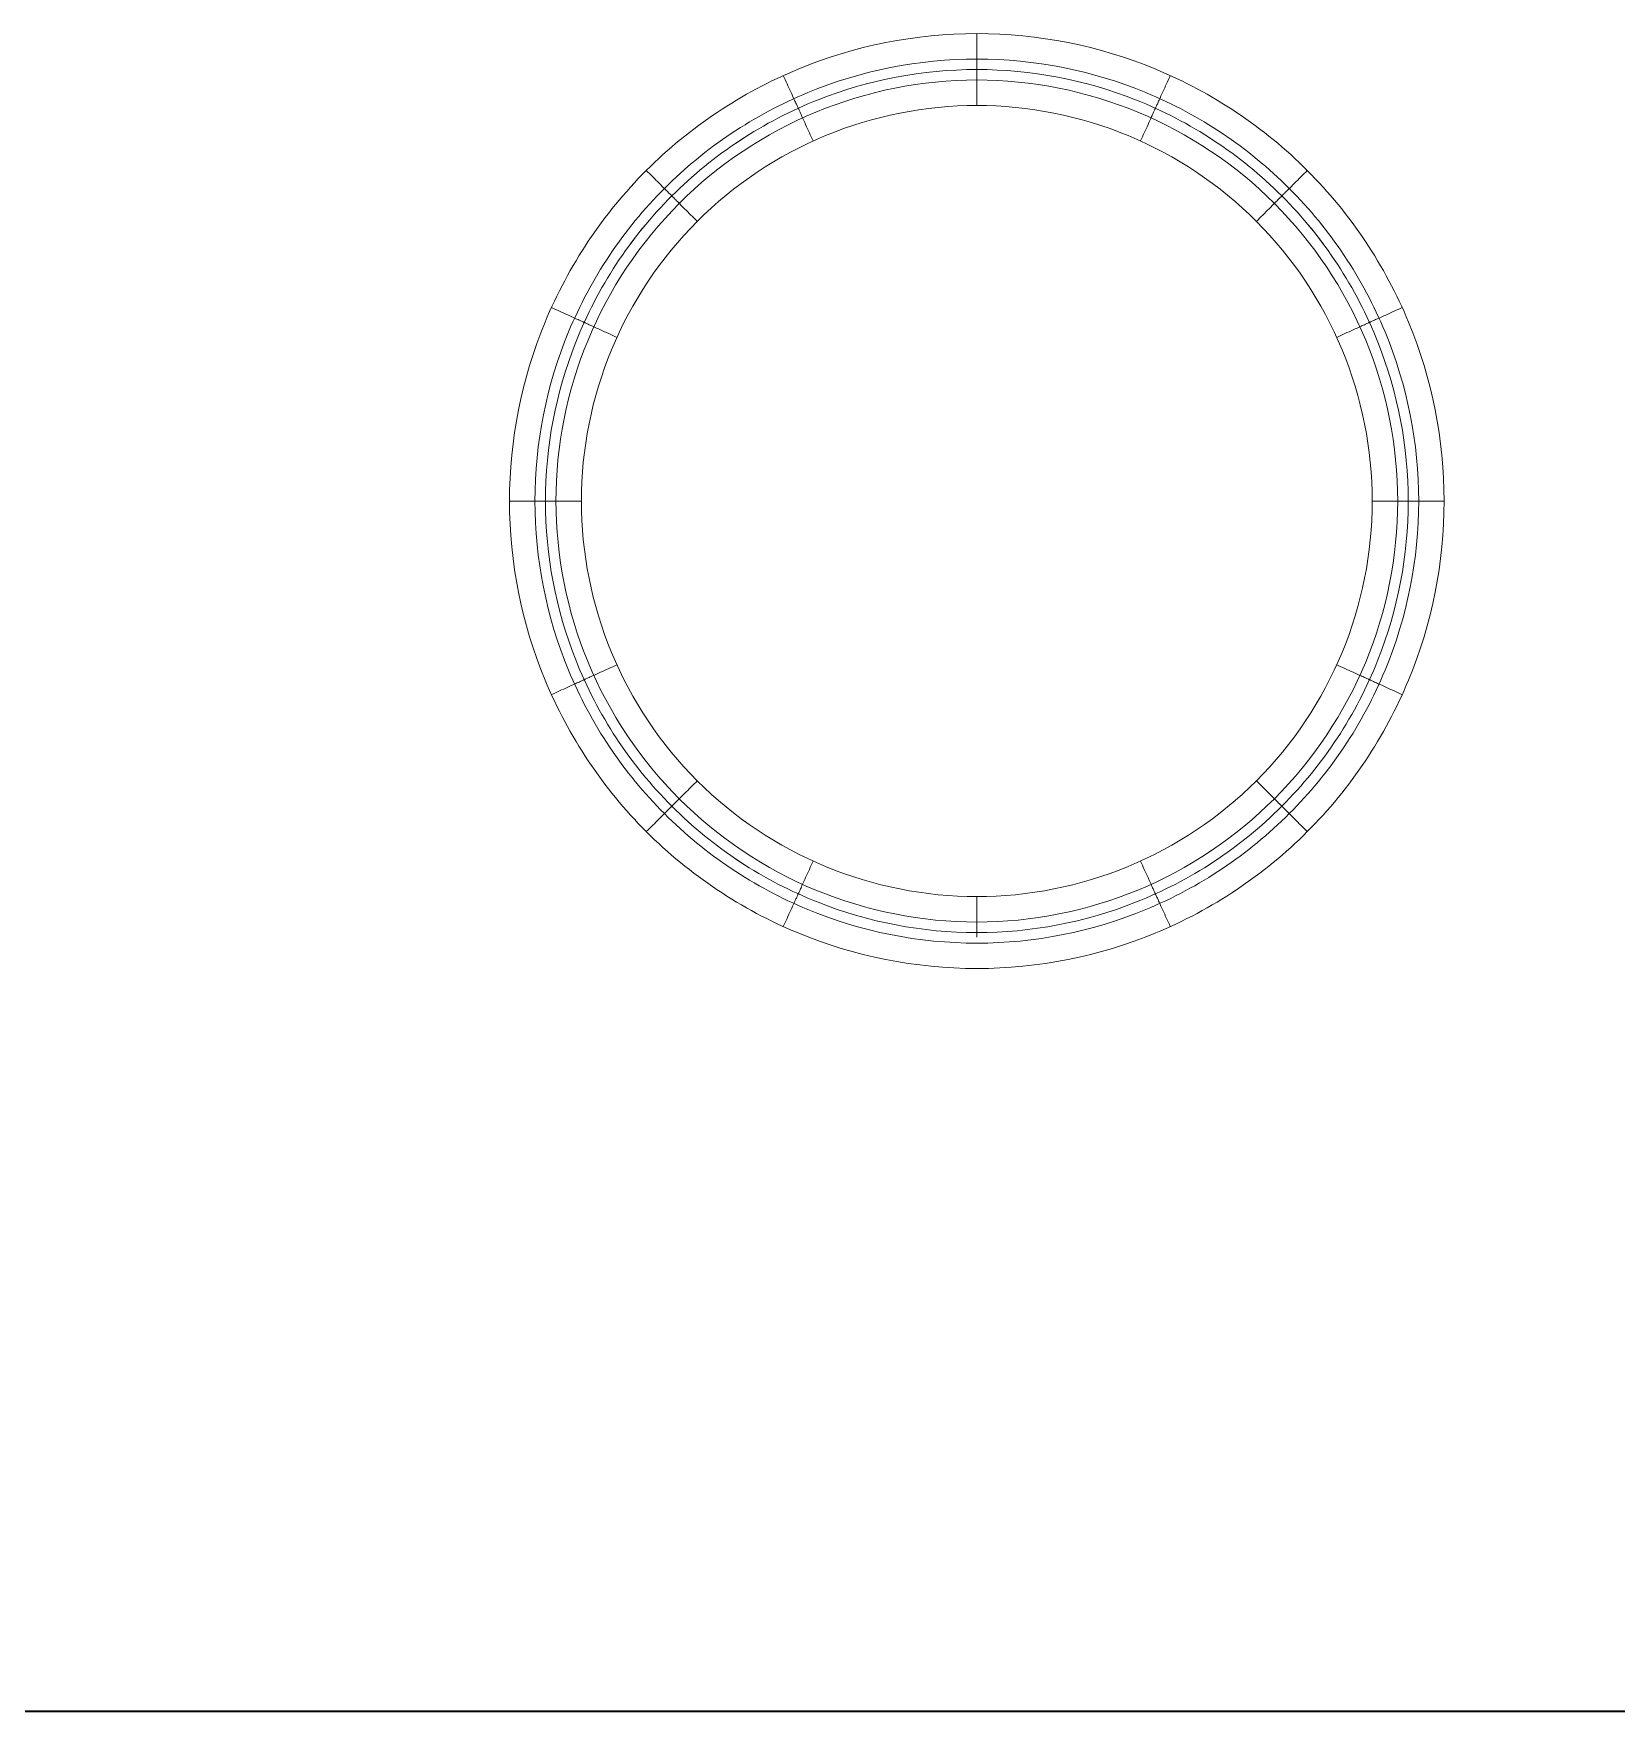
# Model space of a CAD drawing. Header units: inches. Extents: x 25 to 188, y -279 to -12.
# Drawn here: x 66.03 to 78.59, y -228.63 to -215.33 of the extents above; entities that cross this region are included whole.
import ezdxf

# ---------------------------------------------------------------- set-up
doc = ezdxf.new("R2010")
doc.units = ezdxf.units.IN
doc.header["$MEASUREMENT"] = 0
doc.layers.add('back panel', color=7, linetype='Continuous')

# ---------------------------------------------------------------- blocks, each defined once
blk = doc.blocks.new('block 9')
at = {"layer": 'back panel', "color": 7, "lineweight": 35, "true_color": 0xffffff}
blk.add_lwpolyline([(157.866, -228.629), (52.158, -228.629)], dxfattribs=at)
blk = doc.blocks.new('block 10')
at = {"layer": 'back panel', "color": 7, "lineweight": 18, "true_color": 0xffffff}
for points in [[(73.514, -215.33), (73.514, -215.33)], [(73.514, -215.615), (73.514, -215.615)], [(73.514, -215.615), (73.514, -215.615)], [(70.093, -219.036), (70.093, -219.036)], [(70.093, -219.036), (70.093, -219.036)], [(76.934, -219.036), (76.934, -219.036)], [(76.934, -219.036), (76.934, -219.036)], [(73.514, -222.456), (73.514, -222.456)], [(73.514, -222.456), (73.514, -222.456)]]:
    blk.add_lwpolyline(points, dxfattribs=at)
for points, knots in [([(73.514, -222.741), (73.029, -222.741), (72.544, -222.644), (72.096, -222.459), (71.647, -222.274), (71.237, -221.999), (70.893, -221.656), (70.55, -221.313), (70.276, -220.902), (70.09, -220.454), (69.905, -220.006), (69.808, -219.521), (69.808, -219.036), (69.808, -218.551), (69.905, -218.066), (70.09, -217.618), (70.276, -217.169), (70.55, -216.758), (70.893, -216.415), (71.237, -216.072), (71.647, -215.798), (72.096, -215.612), (72.544, -215.427), (73.029, -215.33), (73.514, -215.33), (73.999, -215.33), (74.484, -215.427), (74.932, -215.612), (75.38, -215.798), (75.791, -216.072), (76.134, -216.415), (76.477, -216.759), (76.752, -217.169), (76.937, -217.618), (77.123, -218.066), (77.22, -218.551), (77.219, -219.036), (77.22, -219.521), (77.123, -220.006), (76.937, -220.454), (76.752, -220.902), (76.477, -221.313), (76.134, -221.656), (75.791, -221.999), (75.38, -222.274), (74.932, -222.459), (74.484, -222.644), (73.999, -222.741), (73.514, -222.741)], [0, 0, 0, 0, 1, 1, 1, 2, 2, 2, 3, 3, 3, 4, 4, 4, 5, 5, 5, 6, 6, 6, 7, 7, 7, 8, 8, 8, 9, 9, 9, 10, 10, 10, 11, 11, 11, 12, 12, 12, 13, 13, 13, 14, 14, 14, 15, 15, 15, 16, 16, 16, 16]), ([(73.514, -215.615), (73.513, -215.615), (73.514, -215.615), (73.514, -215.615), (73.514, -215.614), (73.514, -215.613), (73.514, -215.613), (73.514, -215.611), (73.514, -215.609), (73.514, -215.607), (73.514, -215.597), (73.514, -215.588), (73.514, -215.579), (73.514, -215.567), (73.514, -215.556), (73.514, -215.544), (73.514, -215.52), (73.514, -215.496), (73.514, -215.472), (73.514, -215.425), (73.514, -215.377), (73.514, -215.33)], [0, 0, 0, 0, 1, 1, 1, 2, 2, 2, 3, 3, 3, 4, 4, 4, 5, 5, 5, 6, 6, 6, 7, 7, 7, 7]), ([(73.514, -222.54), (73.055, -222.54), (72.596, -222.448), (72.173, -222.273), (71.749, -222.097), (71.36, -221.838), (71.036, -221.513), (70.712, -221.189), (70.452, -220.801), (70.276, -220.377), (70.101, -219.953), (70.01, -219.494), (70.01, -219.036), (70.01, -218.577), (70.101, -218.118), (70.276, -217.695), (70.452, -217.271), (70.712, -216.882), (71.036, -216.558), (71.36, -216.233), (71.749, -215.974), (72.173, -215.798), (72.596, -215.623), (73.055, -215.532), (73.514, -215.532), (73.972, -215.532), (74.431, -215.623), (74.855, -215.798), (75.279, -215.974), (75.667, -216.233), (75.991, -216.558), (76.316, -216.882), (76.575, -217.271), (76.751, -217.695), (76.926, -218.118), (77.018, -218.577), (77.018, -219.036)], [0, 0, 0, 0, 1, 1, 1, 2, 2, 2, 3, 3, 3, 4, 4, 4, 5, 5, 5, 6, 6, 6, 7, 7, 7, 8, 8, 8, 9, 9, 9, 10, 10, 10, 11, 11, 11, 12, 12, 12, 12]), ([(76.934, -219.036), (76.934, -219.467), (76.853, -219.894), (76.694, -220.295), (76.522, -220.729), (76.263, -221.124), (75.932, -221.454), (75.602, -221.785), (75.207, -222.044), (74.773, -222.216), (74.372, -222.375), (73.945, -222.456), (73.514, -222.456), (73.082, -222.456), (72.656, -222.375), (72.255, -222.216), (71.82, -222.044), (71.426, -221.785), (71.095, -221.454), (70.765, -221.124), (70.505, -220.729), (70.333, -220.295), (70.175, -219.894), (70.093, -219.467), (70.093, -219.036), (70.093, -218.604), (70.175, -218.178), (70.333, -217.777), (70.505, -217.342), (70.765, -216.948), (71.095, -216.617), (71.425, -216.287), (71.82, -216.027), (72.255, -215.855), (72.656, -215.697), (73.082, -215.615), (73.514, -215.615), (73.945, -215.615), (74.372, -215.697), (74.773, -215.855), (75.207, -216.027), (75.602, -216.287), (75.932, -216.617), (76.263, -216.947), (76.522, -217.342), (76.694, -217.777), (76.853, -218.178), (76.934, -218.604), (76.934, -219.036)], [0, 0, 0, 0, 1, 1, 1, 2, 2, 2, 3, 3, 3, 4, 4, 4, 5, 5, 5, 6, 6, 6, 7, 7, 7, 8, 8, 8, 9, 9, 9, 10, 10, 10, 11, 11, 11, 12, 12, 12, 13, 13, 13, 14, 14, 14, 15, 15, 15, 16, 16, 16, 16]), ([(76.934, -219.036), (76.934, -219.467), (76.853, -219.894), (76.694, -220.295), (76.522, -220.729), (76.263, -221.124), (75.932, -221.454), (75.602, -221.785), (75.207, -222.044), (74.773, -222.216), (74.372, -222.375), (73.945, -222.456), (73.514, -222.456), (73.082, -222.456), (72.656, -222.375), (72.255, -222.216), (71.82, -222.044), (71.426, -221.785), (71.095, -221.454), (70.765, -221.124), (70.505, -220.729), (70.333, -220.295), (70.175, -219.894), (70.093, -219.467), (70.093, -219.036), (70.093, -218.604), (70.175, -218.178), (70.333, -217.777), (70.505, -217.342), (70.765, -216.948), (71.095, -216.617), (71.425, -216.287), (71.82, -216.027), (72.255, -215.855), (72.656, -215.697), (73.082, -215.615), (73.514, -215.615), (73.945, -215.615), (74.372, -215.697), (74.773, -215.855), (75.207, -216.027), (75.602, -216.287), (75.932, -216.617), (76.263, -216.947), (76.522, -217.342), (76.694, -217.777), (76.853, -218.178), (76.934, -218.604), (76.934, -219.036)], [0, 0, 0, 0, 1, 1, 1, 2, 2, 2, 3, 3, 3, 4, 4, 4, 5, 5, 5, 6, 6, 6, 7, 7, 7, 8, 8, 8, 9, 9, 9, 10, 10, 10, 11, 11, 11, 12, 12, 12, 13, 13, 13, 14, 14, 14, 15, 15, 15, 16, 16, 16, 16]), ([(76.934, -219.036), (76.934, -218.604), (76.853, -218.178), (76.694, -217.777), (76.522, -217.342), (76.263, -216.948), (75.932, -216.617), (75.602, -216.287), (75.207, -216.027), (74.773, -215.855), (74.372, -215.697), (73.945, -215.615), (73.514, -215.615), (73.082, -215.615), (72.656, -215.697), (72.255, -215.855), (71.82, -216.027), (71.426, -216.287), (71.095, -216.617), (70.765, -216.947), (70.505, -217.342), (70.333, -217.777), (70.175, -218.178), (70.093, -218.604), (70.093, -219.036), (70.093, -219.467), (70.175, -219.894), (70.333, -220.295), (70.505, -220.729), (70.765, -221.124), (71.095, -221.454), (71.425, -221.785), (71.82, -222.044), (72.255, -222.216), (72.656, -222.375), (73.082, -222.456), (73.514, -222.456), (73.945, -222.456), (74.372, -222.375), (74.773, -222.216), (75.207, -222.044), (75.602, -221.785), (75.932, -221.454), (76.263, -221.124), (76.522, -220.729), (76.694, -220.295), (76.853, -219.894), (76.934, -219.467), (76.934, -219.036)], [0, 0, 0, 0, 1, 1, 1, 2, 2, 2, 3, 3, 3, 4, 4, 4, 5, 5, 5, 6, 6, 6, 7, 7, 7, 8, 8, 8, 9, 9, 9, 10, 10, 10, 11, 11, 11, 12, 12, 12, 13, 13, 13, 14, 14, 14, 15, 15, 15, 16, 16, 16, 16]), ([(76.934, -219.036), (76.934, -218.604), (76.853, -218.178), (76.694, -217.777), (76.522, -217.342), (76.263, -216.948), (75.932, -216.617), (75.602, -216.287), (75.207, -216.027), (74.773, -215.855), (74.372, -215.697), (73.945, -215.615), (73.514, -215.615), (73.082, -215.615), (72.656, -215.697), (72.255, -215.855), (71.82, -216.027), (71.426, -216.287), (71.095, -216.617), (70.765, -216.947), (70.505, -217.342), (70.333, -217.777), (70.175, -218.178), (70.093, -218.604), (70.093, -219.036), (70.093, -219.467), (70.175, -219.894), (70.333, -220.295), (70.505, -220.729), (70.765, -221.124), (71.095, -221.454), (71.425, -221.785), (71.82, -222.044), (72.255, -222.216), (72.656, -222.375), (73.082, -222.456), (73.514, -222.456), (73.945, -222.456), (74.372, -222.375), (74.773, -222.216), (75.207, -222.044), (75.602, -221.785), (75.932, -221.454), (76.263, -221.124), (76.522, -220.729), (76.694, -220.295), (76.853, -219.894), (76.934, -219.467), (76.934, -219.036)], [0, 0, 0, 0, 1, 1, 1, 2, 2, 2, 3, 3, 3, 4, 4, 4, 5, 5, 5, 6, 6, 6, 7, 7, 7, 8, 8, 8, 9, 9, 9, 10, 10, 10, 11, 11, 11, 12, 12, 12, 13, 13, 13, 14, 14, 14, 15, 15, 15, 16, 16, 16, 16]), ([(76.934, -219.036), (76.934, -218.604), (76.853, -218.178), (76.694, -217.777), (76.522, -217.342), (76.263, -216.948), (75.932, -216.617), (75.602, -216.287), (75.207, -216.027), (74.773, -215.855), (74.372, -215.697), (73.945, -215.615), (73.514, -215.615), (73.082, -215.615), (72.656, -215.697), (72.255, -215.855), (71.82, -216.027), (71.426, -216.287), (71.095, -216.617), (70.765, -216.947), (70.505, -217.342), (70.333, -217.777), (70.175, -218.178), (70.093, -218.604), (70.093, -219.036), (70.093, -219.467), (70.175, -219.894), (70.333, -220.295), (70.505, -220.729), (70.765, -221.124), (71.095, -221.454), (71.425, -221.785), (71.82, -222.044), (72.255, -222.216), (72.656, -222.375), (73.082, -222.456), (73.514, -222.456), (73.945, -222.456), (74.372, -222.375), (74.773, -222.216), (75.207, -222.044), (75.602, -221.785), (75.932, -221.454), (76.263, -221.124), (76.522, -220.729), (76.694, -220.295), (76.853, -219.894), (76.934, -219.467), (76.934, -219.036)], [0, 0, 0, 0, 1, 1, 1, 2, 2, 2, 3, 3, 3, 4, 4, 4, 5, 5, 5, 6, 6, 6, 7, 7, 7, 8, 8, 8, 9, 9, 9, 10, 10, 10, 11, 11, 11, 12, 12, 12, 13, 13, 13, 14, 14, 14, 15, 15, 15, 16, 16, 16, 16]), ([(76.934, -219.036), (76.934, -219.467), (76.853, -219.894), (76.694, -220.295), (76.522, -220.729), (76.263, -221.124), (75.932, -221.454), (75.602, -221.785), (75.207, -222.044), (74.773, -222.216), (74.372, -222.375), (73.945, -222.456), (73.514, -222.456), (73.082, -222.456), (72.656, -222.375), (72.255, -222.216), (71.82, -222.044), (71.426, -221.785), (71.095, -221.454), (70.765, -221.124), (70.505, -220.729), (70.333, -220.295), (70.175, -219.894), (70.093, -219.467), (70.093, -219.036), (70.093, -218.604), (70.175, -218.178), (70.333, -217.777), (70.505, -217.342), (70.765, -216.948), (71.095, -216.617), (71.425, -216.287), (71.82, -216.027), (72.255, -215.855), (72.656, -215.697), (73.082, -215.615), (73.514, -215.615), (73.945, -215.615), (74.372, -215.697), (74.773, -215.855), (75.207, -216.027), (75.602, -216.287), (75.932, -216.617), (76.263, -216.947), (76.522, -217.342), (76.694, -217.777), (76.853, -218.178), (76.934, -218.604), (76.934, -219.036)], [0, 0, 0, 0, 1, 1, 1, 2, 2, 2, 3, 3, 3, 4, 4, 4, 5, 5, 5, 6, 6, 6, 7, 7, 7, 8, 8, 8, 9, 9, 9, 10, 10, 10, 11, 11, 11, 12, 12, 12, 13, 13, 13, 14, 14, 14, 15, 15, 15, 16, 16, 16, 16]), ([(76.851, -219.036), (76.851, -218.599), (76.764, -218.162), (76.597, -217.759), (76.429, -217.355), (76.182, -216.985), (75.873, -216.676), (75.564, -216.367), (75.195, -216.12), (74.791, -215.953), (74.387, -215.786), (73.95, -215.698), (73.514, -215.698), (73.077, -215.698), (72.64, -215.786), (72.237, -215.953), (71.833, -216.12), (71.463, -216.367), (71.154, -216.676), (70.845, -216.985), (70.598, -217.355), (70.431, -217.759), (70.264, -218.162), (70.176, -218.599), (70.176, -219.036), (70.177, -219.472), (70.264, -219.909), (70.431, -220.313), (70.598, -220.717), (70.845, -221.086), (71.154, -221.395), (71.463, -221.704), (71.833, -221.952), (72.237, -222.119), (72.64, -222.286), (73.077, -222.373), (73.514, -222.373), (73.95, -222.373), (74.387, -222.286), (74.791, -222.119), (75.195, -221.952), (75.564, -221.704), (75.873, -221.395), (76.182, -221.086), (76.429, -220.716), (76.597, -220.313), (76.764, -219.909), (76.851, -219.473), (76.851, -219.036)], [0, 0, 0, 0, 1, 1, 1, 2, 2, 2, 3, 3, 3, 4, 4, 4, 5, 5, 5, 6, 6, 6, 7, 7, 7, 8, 8, 8, 9, 9, 9, 10, 10, 10, 11, 11, 11, 12, 12, 12, 13, 13, 13, 14, 14, 14, 15, 15, 15, 16, 16, 16, 16]), ([(72.097, -215.922), (72.098, -215.922), (72.097, -215.922), (72.097, -215.922), (72.097, -215.921), (72.097, -215.921), (72.097, -215.92), (72.096, -215.918), (72.095, -215.916), (72.094, -215.914), (72.09, -215.906), (72.086, -215.898), (72.083, -215.89), (72.078, -215.879), (72.073, -215.868), (72.068, -215.857), (72.058, -215.836), (72.048, -215.814), (72.038, -215.792), (72.019, -215.749), (71.999, -215.706), (71.979, -215.663)], [0, 0, 0, 0, 1, 1, 1, 2, 2, 2, 3, 3, 3, 4, 4, 4, 5, 5, 5, 6, 6, 6, 7, 7, 7, 7]), ([(73.514, -215.615), (73.514, -215.615), (73.514, -215.615), (73.514, -215.615), (73.514, -215.616), (73.514, -215.616), (73.514, -215.617), (73.514, -215.619), (73.514, -215.621), (73.514, -215.623), (73.514, -215.632), (73.514, -215.642), (73.514, -215.651), (73.514, -215.663), (73.514, -215.674), (73.514, -215.686), (73.514, -215.71), (73.514, -215.734), (73.514, -215.758), (73.514, -215.805), (73.514, -215.853), (73.514, -215.9)], [0, 0, 0, 0, 1, 1, 1, 2, 2, 2, 3, 3, 3, 4, 4, 4, 5, 5, 5, 6, 6, 6, 7, 7, 7, 7]), ([(74.93, -215.922), (74.93, -215.922), (74.93, -215.922), (74.93, -215.922), (74.93, -215.921), (74.93, -215.921), (74.931, -215.92), (74.932, -215.918), (74.932, -215.916), (74.933, -215.914), (74.937, -215.906), (74.941, -215.898), (74.945, -215.89), (74.949, -215.879), (74.954, -215.868), (74.959, -215.857), (74.969, -215.836), (74.979, -215.814), (74.989, -215.792), (75.008, -215.749), (75.028, -215.706), (75.048, -215.663)], [0, 0, 0, 0, 1, 1, 1, 2, 2, 2, 3, 3, 3, 4, 4, 4, 5, 5, 5, 6, 6, 6, 7, 7, 7, 7]), ([(76.649, -219.036), (76.649, -218.625), (76.567, -218.215), (76.41, -217.836), (76.253, -217.456), (76.021, -217.109), (75.731, -216.819), (75.44, -216.528), (75.093, -216.296), (74.714, -216.139), (74.334, -215.982), (73.924, -215.9), (73.514, -215.9), (73.103, -215.9), (72.693, -215.982), (72.314, -216.139), (71.934, -216.296), (71.587, -216.528), (71.297, -216.819), (71.006, -217.109), (70.774, -217.456), (70.617, -217.836), (70.46, -218.215), (70.378, -218.625), (70.378, -219.036), (70.378, -219.446), (70.46, -219.856), (70.617, -220.236), (70.774, -220.615), (71.006, -220.962), (71.297, -221.253), (71.587, -221.543), (71.934, -221.775), (72.314, -221.932), (72.693, -222.089), (73.103, -222.171), (73.514, -222.171), (73.924, -222.171), (74.334, -222.089), (74.714, -221.932), (75.093, -221.775), (75.44, -221.543), (75.731, -221.253), (76.021, -220.962), (76.253, -220.615), (76.41, -220.236), (76.567, -219.856), (76.649, -219.446), (76.649, -219.036)], [0, 0, 0, 0, 1, 1, 1, 2, 2, 2, 3, 3, 3, 4, 4, 4, 5, 5, 5, 6, 6, 6, 7, 7, 7, 8, 8, 8, 9, 9, 9, 10, 10, 10, 11, 11, 11, 12, 12, 12, 13, 13, 13, 14, 14, 14, 15, 15, 15, 16, 16, 16, 16]), ([(72.097, -215.922), (72.097, -215.923), (72.098, -215.923), (72.098, -215.924), (72.099, -215.926), (72.1, -215.928), (72.101, -215.93), (72.105, -215.938), (72.108, -215.946), (72.112, -215.954), (72.117, -215.965), (72.122, -215.976), (72.127, -215.987), (72.137, -216.008), (72.147, -216.03), (72.156, -216.052), (72.176, -216.095), (72.196, -216.138), (72.215, -216.181)], [0, 0, 0, 0, 1, 1, 1, 2, 2, 2, 3, 3, 3, 4, 4, 4, 5, 5, 5, 6, 6, 6, 6]), ([(74.93, -215.922), (74.929, -215.922), (74.929, -215.924), (74.929, -215.924), (74.928, -215.926), (74.927, -215.928), (74.926, -215.93), (74.923, -215.938), (74.919, -215.946), (74.915, -215.954), (74.91, -215.965), (74.905, -215.976), (74.9, -215.987), (74.89, -216.008), (74.881, -216.03), (74.871, -216.052), (74.851, -216.095), (74.831, -216.138), (74.812, -216.181)], [0, 0, 0, 0, 1, 1, 1, 2, 2, 2, 3, 3, 3, 4, 4, 4, 5, 5, 5, 6, 6, 6, 6]), ([(71.095, -216.617), (71.095, -216.617), (71.095, -216.617), (71.095, -216.617), (71.094, -216.616), (71.094, -216.616), (71.094, -216.616), (71.092, -216.614), (71.091, -216.612), (71.089, -216.611), (71.083, -216.605), (71.076, -216.598), (71.07, -216.592), (71.061, -216.583), (71.053, -216.575), (71.045, -216.567), (71.028, -216.55), (71.011, -216.533), (70.994, -216.516), (70.961, -216.483), (70.927, -216.449), (70.893, -216.415)], [0, 0, 0, 0, 1, 1, 1, 2, 2, 2, 3, 3, 3, 4, 4, 4, 5, 5, 5, 6, 6, 6, 7, 7, 7, 7]), ([(75.932, -216.617), (75.932, -216.617), (75.933, -216.617), (75.933, -216.617), (75.933, -216.616), (75.933, -216.616), (75.934, -216.616), (75.935, -216.614), (75.937, -216.613), (75.938, -216.611), (75.945, -216.605), (75.951, -216.598), (75.957, -216.592), (75.966, -216.583), (75.974, -216.575), (75.983, -216.567), (75.999, -216.55), (76.016, -216.533), (76.033, -216.516), (76.067, -216.483), (76.1, -216.449), (76.134, -216.415)], [0, 0, 0, 0, 1, 1, 1, 2, 2, 2, 3, 3, 3, 4, 4, 4, 5, 5, 5, 6, 6, 6, 7, 7, 7, 7]), ([(71.095, -216.617), (71.094, -216.616), (71.096, -216.618), (71.096, -216.618), (71.098, -216.62), (71.099, -216.621), (71.101, -216.623), (71.107, -216.629), (71.114, -216.636), (71.12, -216.642), (71.129, -216.651), (71.137, -216.659), (71.145, -216.667), (71.162, -216.684), (71.179, -216.701), (71.196, -216.718), (71.229, -216.751), (71.263, -216.785), (71.297, -216.819)], [0, 0, 0, 0, 1, 1, 1, 2, 2, 2, 3, 3, 3, 4, 4, 4, 5, 5, 5, 6, 6, 6, 6]), ([(75.932, -216.617), (75.934, -216.616), (75.931, -216.618), (75.931, -216.618), (75.929, -216.62), (75.928, -216.621), (75.926, -216.623), (75.92, -216.629), (75.913, -216.636), (75.907, -216.642), (75.899, -216.651), (75.89, -216.659), (75.882, -216.667), (75.865, -216.684), (75.848, -216.701), (75.831, -216.718), (75.798, -216.751), (75.764, -216.785), (75.731, -216.819)], [0, 0, 0, 0, 1, 1, 1, 2, 2, 2, 3, 3, 3, 4, 4, 4, 5, 5, 5, 6, 6, 6, 6]), ([(70.4, -217.619), (70.4, -217.619), (70.398, -217.619), (70.398, -217.619), (70.396, -217.618), (70.394, -217.617), (70.392, -217.616), (70.384, -217.612), (70.376, -217.608), (70.368, -217.605), (70.357, -217.6), (70.346, -217.595), (70.335, -217.59), (70.314, -217.58), (70.292, -217.57), (70.27, -217.56), (70.227, -217.541), (70.184, -217.521), (70.141, -217.501)], [0, 0, 0, 0, 1, 1, 1, 2, 2, 2, 3, 3, 3, 4, 4, 4, 5, 5, 5, 6, 6, 6, 6]), ([(76.627, -217.619), (76.627, -217.62), (76.628, -217.619), (76.628, -217.619), (76.628, -217.619), (76.629, -217.619), (76.629, -217.619), (76.631, -217.618), (76.633, -217.617), (76.635, -217.616), (76.643, -217.612), (76.651, -217.608), (76.66, -217.605), (76.67, -217.6), (76.681, -217.595), (76.692, -217.59), (76.714, -217.58), (76.735, -217.57), (76.757, -217.561), (76.8, -217.541), (76.843, -217.521), (76.887, -217.501)], [0, 0, 0, 0, 1, 1, 1, 2, 2, 2, 3, 3, 3, 4, 4, 4, 5, 5, 5, 6, 6, 6, 7, 7, 7, 7]), ([(70.4, -217.619), (70.4, -217.619), (70.4, -217.62), (70.4, -217.62), (70.401, -217.62), (70.401, -217.62), (70.402, -217.62), (70.404, -217.621), (70.406, -217.622), (70.408, -217.623), (70.416, -217.627), (70.424, -217.63), (70.432, -217.634), (70.443, -217.639), (70.454, -217.644), (70.465, -217.649), (70.486, -217.659), (70.508, -217.669), (70.53, -217.678), (70.573, -217.698), (70.616, -217.718), (70.659, -217.738)], [0, 0, 0, 0, 1, 1, 1, 2, 2, 2, 3, 3, 3, 4, 4, 4, 5, 5, 5, 6, 6, 6, 7, 7, 7, 7]), ([(76.627, -217.619), (76.627, -217.619), (76.626, -217.62), (76.625, -217.62), (76.623, -217.621), (76.621, -217.622), (76.62, -217.623), (76.611, -217.627), (76.603, -217.63), (76.595, -217.634), (76.584, -217.639), (76.573, -217.644), (76.562, -217.649), (76.541, -217.659), (76.519, -217.669), (76.498, -217.678), (76.454, -217.698), (76.411, -217.718), (76.368, -217.738)], [0, 0, 0, 0, 1, 1, 1, 2, 2, 2, 3, 3, 3, 4, 4, 4, 5, 5, 5, 6, 6, 6, 6]), ([(70.093, -219.036), (70.094, -219.036), (70.092, -219.036), (70.091, -219.036), (70.089, -219.036), (70.087, -219.036), (70.085, -219.036), (70.076, -219.036), (70.066, -219.036), (70.057, -219.036), (70.046, -219.036), (70.034, -219.036), (70.022, -219.036), (69.998, -219.036), (69.974, -219.036), (69.951, -219.036), (69.903, -219.036), (69.855, -219.036), (69.808, -219.036)], [0, 0, 0, 0, 1, 1, 1, 2, 2, 2, 3, 3, 3, 4, 4, 4, 5, 5, 5, 6, 6, 6, 6]), ([(70.093, -219.036), (70.092, -219.036), (70.094, -219.036), (70.095, -219.036), (70.097, -219.036), (70.099, -219.036), (70.101, -219.036), (70.111, -219.036), (70.12, -219.036), (70.129, -219.036), (70.14, -219.036), (70.152, -219.036), (70.164, -219.036), (70.188, -219.036), (70.212, -219.036), (70.236, -219.036), (70.283, -219.036), (70.331, -219.036), (70.378, -219.036)], [0, 0, 0, 0, 1, 1, 1, 2, 2, 2, 3, 3, 3, 4, 4, 4, 5, 5, 5, 6, 6, 6, 6]), ([(77.018, -219.036), (77.018, -219.494), (76.926, -219.953), (76.751, -220.377), (76.575, -220.801), (76.316, -221.189), (75.991, -221.513), (75.667, -221.838), (75.279, -222.097), (74.855, -222.273), (74.431, -222.448), (73.972, -222.54), (73.514, -222.54)], [0, 0, 0, 0, 1, 1, 1, 2, 2, 2, 3, 3, 3, 4, 4, 4, 4]), ([(76.934, -219.036), (76.934, -219.036), (76.934, -219.036), (76.934, -219.036), (76.933, -219.036), (76.933, -219.036), (76.932, -219.036), (76.93, -219.036), (76.928, -219.036), (76.926, -219.036), (76.917, -219.036), (76.907, -219.036), (76.898, -219.036), (76.887, -219.036), (76.875, -219.036), (76.863, -219.036), (76.839, -219.036), (76.815, -219.036), (76.792, -219.036), (76.744, -219.036), (76.697, -219.036), (76.649, -219.036)], [0, 0, 0, 0, 1, 1, 1, 2, 2, 2, 3, 3, 3, 4, 4, 4, 5, 5, 5, 6, 6, 6, 7, 7, 7, 7]), ([(70.4, -220.452), (70.4, -220.451), (70.4, -220.452), (70.4, -220.452), (70.401, -220.451), (70.401, -220.451), (70.402, -220.451), (70.404, -220.45), (70.406, -220.449), (70.408, -220.448), (70.416, -220.445), (70.424, -220.441), (70.432, -220.437), (70.443, -220.432), (70.454, -220.427), (70.465, -220.422), (70.486, -220.412), (70.508, -220.403), (70.53, -220.393), (70.573, -220.373), (70.616, -220.353), (70.659, -220.334)], [0, 0, 0, 0, 1, 1, 1, 2, 2, 2, 3, 3, 3, 4, 4, 4, 5, 5, 5, 6, 6, 6, 7, 7, 7, 7]), ([(76.627, -220.452), (76.627, -220.452), (76.626, -220.451), (76.625, -220.451), (76.623, -220.45), (76.621, -220.449), (76.62, -220.448), (76.611, -220.445), (76.603, -220.441), (76.595, -220.437), (76.584, -220.432), (76.573, -220.427), (76.562, -220.422), (76.541, -220.412), (76.519, -220.403), (76.498, -220.393), (76.454, -220.373), (76.411, -220.353), (76.368, -220.334)], [0, 0, 0, 0, 1, 1, 1, 2, 2, 2, 3, 3, 3, 4, 4, 4, 5, 5, 5, 6, 6, 6, 6]), ([(70.4, -220.452), (70.4, -220.452), (70.4, -220.452), (70.4, -220.452), (70.399, -220.452), (70.399, -220.452), (70.398, -220.453), (70.396, -220.453), (70.394, -220.454), (70.392, -220.455), (70.384, -220.459), (70.376, -220.463), (70.368, -220.466), (70.357, -220.471), (70.346, -220.476), (70.335, -220.481), (70.313, -220.491), (70.292, -220.501), (70.27, -220.511), (70.227, -220.53), (70.184, -220.55), (70.14, -220.57)], [0, 0, 0, 0, 1, 1, 1, 2, 2, 2, 3, 3, 3, 4, 4, 4, 5, 5, 5, 6, 6, 6, 7, 7, 7, 7]), ([(76.627, -220.452), (76.627, -220.451), (76.628, -220.452), (76.628, -220.452), (76.628, -220.452), (76.629, -220.452), (76.629, -220.453), (76.631, -220.453), (76.633, -220.454), (76.635, -220.455), (76.643, -220.459), (76.651, -220.463), (76.66, -220.466), (76.67, -220.471), (76.681, -220.476), (76.692, -220.481), (76.714, -220.491), (76.735, -220.501), (76.757, -220.511), (76.8, -220.53), (76.843, -220.55), (76.887, -220.57)], [0, 0, 0, 0, 1, 1, 1, 2, 2, 2, 3, 3, 3, 4, 4, 4, 5, 5, 5, 6, 6, 6, 7, 7, 7, 7]), ([(71.095, -221.454), (71.095, -221.456), (71.096, -221.453), (71.096, -221.453), (71.098, -221.451), (71.099, -221.45), (71.101, -221.448), (71.107, -221.442), (71.114, -221.436), (71.12, -221.429), (71.129, -221.421), (71.137, -221.412), (71.145, -221.404), (71.162, -221.387), (71.179, -221.37), (71.196, -221.354), (71.229, -221.32), (71.263, -221.286), (71.297, -221.253)], [0, 0, 0, 0, 1, 1, 1, 2, 2, 2, 3, 3, 3, 4, 4, 4, 5, 5, 5, 6, 6, 6, 6]), ([(75.932, -221.454), (75.934, -221.455), (75.931, -221.453), (75.931, -221.453), (75.929, -221.451), (75.928, -221.45), (75.926, -221.448), (75.92, -221.442), (75.913, -221.435), (75.907, -221.429), (75.899, -221.421), (75.89, -221.412), (75.882, -221.404), (75.865, -221.387), (75.848, -221.37), (75.831, -221.353), (75.798, -221.32), (75.764, -221.286), (75.731, -221.253)], [0, 0, 0, 0, 1, 1, 1, 2, 2, 2, 3, 3, 3, 4, 4, 4, 5, 5, 5, 6, 6, 6, 6]), ([(71.095, -221.454), (71.094, -221.455), (71.094, -221.455), (71.094, -221.456), (71.092, -221.457), (71.091, -221.459), (71.089, -221.46), (71.083, -221.467), (71.076, -221.473), (71.07, -221.479), (71.061, -221.488), (71.053, -221.496), (71.045, -221.505), (71.028, -221.521), (71.011, -221.538), (70.994, -221.555), (70.961, -221.589), (70.927, -221.622), (70.893, -221.656)], [0, 0, 0, 0, 1, 1, 1, 2, 2, 2, 3, 3, 3, 4, 4, 4, 5, 5, 5, 6, 6, 6, 6]), ([(75.932, -221.454), (75.932, -221.454), (75.933, -221.454), (75.933, -221.454), (75.933, -221.455), (75.933, -221.455), (75.934, -221.456), (75.935, -221.457), (75.937, -221.459), (75.938, -221.46), (75.945, -221.467), (75.951, -221.473), (75.957, -221.479), (75.966, -221.488), (75.974, -221.496), (75.983, -221.505), (75.999, -221.521), (76.016, -221.538), (76.033, -221.555), (76.067, -221.589), (76.1, -221.622), (76.134, -221.656)], [0, 0, 0, 0, 1, 1, 1, 2, 2, 2, 3, 3, 3, 4, 4, 4, 5, 5, 5, 6, 6, 6, 7, 7, 7, 7]), ([(72.097, -222.149), (72.097, -222.149), (72.098, -222.148), (72.098, -222.147), (72.099, -222.145), (72.1, -222.144), (72.101, -222.142), (72.105, -222.133), (72.108, -222.125), (72.112, -222.117), (72.117, -222.106), (72.122, -222.095), (72.127, -222.084), (72.137, -222.063), (72.147, -222.041), (72.156, -222.02), (72.176, -221.976), (72.196, -221.933), (72.215, -221.89)], [0, 0, 0, 0, 1, 1, 1, 2, 2, 2, 3, 3, 3, 4, 4, 4, 5, 5, 5, 6, 6, 6, 6]), ([(74.93, -222.149), (74.929, -222.149), (74.929, -222.148), (74.929, -222.147), (74.928, -222.145), (74.927, -222.144), (74.926, -222.142), (74.923, -222.133), (74.919, -222.125), (74.915, -222.117), (74.91, -222.106), (74.905, -222.095), (74.9, -222.084), (74.89, -222.063), (74.881, -222.041), (74.871, -222.02), (74.851, -221.976), (74.831, -221.933), (74.812, -221.89)], [0, 0, 0, 0, 1, 1, 1, 2, 2, 2, 3, 3, 3, 4, 4, 4, 5, 5, 5, 6, 6, 6, 6]), ([(72.097, -222.149), (72.098, -222.15), (72.097, -222.151), (72.097, -222.151), (72.096, -222.153), (72.095, -222.155), (72.094, -222.157), (72.09, -222.165), (72.086, -222.173), (72.083, -222.182), (72.078, -222.192), (72.073, -222.203), (72.068, -222.214), (72.058, -222.236), (72.048, -222.257), (72.038, -222.279), (72.019, -222.322), (71.999, -222.365), (71.979, -222.409)], [0, 0, 0, 0, 1, 1, 1, 2, 2, 2, 3, 3, 3, 4, 4, 4, 5, 5, 5, 6, 6, 6, 6]), ([(73.514, -222.456), (73.514, -222.457), (73.514, -222.456), (73.514, -222.456), (73.514, -222.455), (73.514, -222.455), (73.514, -222.454), (73.514, -222.452), (73.514, -222.45), (73.514, -222.448), (73.514, -222.439), (73.514, -222.43), (73.514, -222.421), (73.514, -222.409), (73.514, -222.397), (73.514, -222.385), (73.514, -222.361), (73.514, -222.338), (73.514, -222.314), (73.514, -222.266), (73.514, -222.219), (73.514, -222.171)], [0, 0, 0, 0, 1, 1, 1, 2, 2, 2, 3, 3, 3, 4, 4, 4, 5, 5, 5, 6, 6, 6, 7, 7, 7, 7]), ([(74.93, -222.149), (74.93, -222.149), (74.93, -222.151), (74.931, -222.151), (74.931, -222.153), (74.932, -222.155), (74.933, -222.157), (74.937, -222.165), (74.941, -222.173), (74.945, -222.182), (74.949, -222.192), (74.954, -222.203), (74.959, -222.214), (74.969, -222.236), (74.979, -222.257), (74.989, -222.279), (75.008, -222.322), (75.028, -222.365), (75.048, -222.409)], [0, 0, 0, 0, 1, 1, 1, 2, 2, 2, 3, 3, 3, 4, 4, 4, 5, 5, 5, 6, 6, 6, 6]), ([(73.514, -222.456), (73.513, -222.456), (73.514, -222.457), (73.514, -222.457), (73.514, -222.457), (73.514, -222.458), (73.514, -222.458), (73.514, -222.46), (73.514, -222.463), (73.514, -222.465), (73.514, -222.474), (73.514, -222.483), (73.514, -222.492)], [0, 0, 0, 0, 1, 1, 1, 2, 2, 2, 3, 3, 3, 4, 4, 4, 4])]:
    blk.add_open_spline(points, degree=3, knots=knots, dxfattribs=at)
blk.add_open_spline([(76.934, -219.036), (77.029, -219.036), (77.124, -219.036), (77.219, -219.036)], degree=3, dxfattribs=at)
blk = doc.blocks.new('block 8')
at = {"layer": 'back panel'}
for name in ['block 9', 'block 10']:
    blk.add_blockref(name, (0, 0), dxfattribs=at)

msp = doc.modelspace()

# ---------------------------------------------------------------- block references
at = {"layer": 'back panel'}
msp.add_blockref('block 8', (0, 0), dxfattribs=at)

doc.saveas('drawing.dxf')
